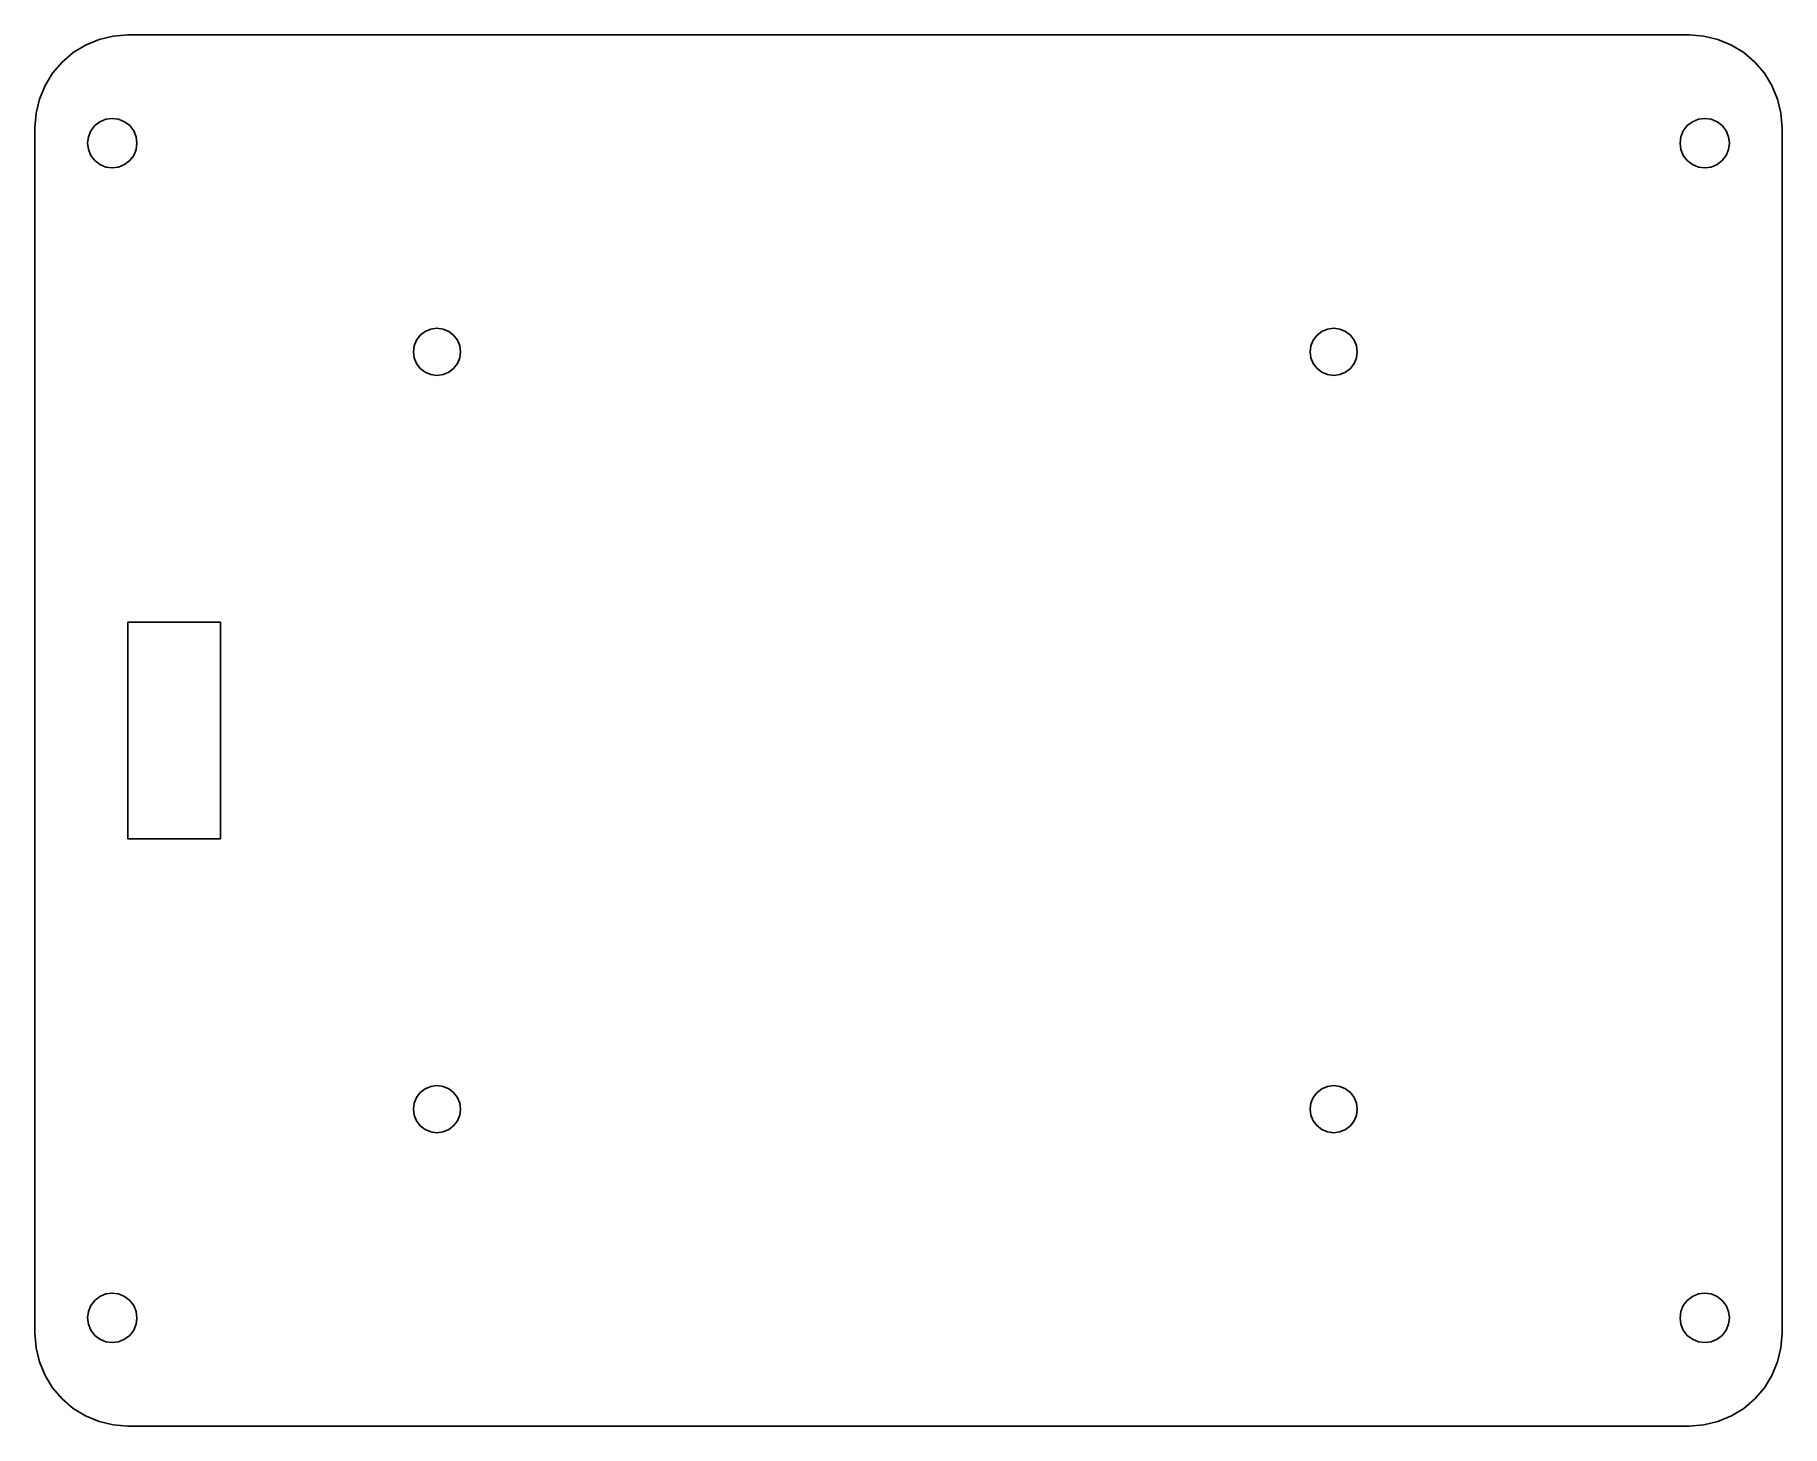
# Model space of a CAD drawing. Header units: metres. Extents: x -85 to 28, y -45 to 45.
import ezdxf

# ---------------------------------------------------------------- set-up
doc = ezdxf.new("R2010")
doc.units = ezdxf.units.M

msp = doc.modelspace()

# ---------------------------------------------------------------- linework, layer by layer
for p, q in [((-81.7239, 44.346), (-82.5267, 43.8541)), ((-80.8541, 44.7063), (-81.7239, 44.346)), ((-79.9386, 44.9261), (-80.8541, 44.7063)), ((-79, 45), (-79.9386, 44.9261)), ((22, 45), (-79, 45)), ((22.9386, 44.9261), (22, 45)), ((23.8541, 44.7063), (22.9386, 44.9261)), ((24.7239, 44.346), (23.8541, 44.7063)), ((25.5267, 43.8541), (24.7239, 44.346)), ((-83.2426, 43.2426), (-83.8541, 42.5267)), ((-82.5267, 43.8541), (-83.2426, 43.2426)), ((26.2426, 43.2426), (25.5267, 43.8541)), ((26.8541, 42.5267), (26.2426, 43.2426)), ((-83.8541, 42.5267), (-84.346, 41.7239)), ((27.346, 41.7239), (26.8541, 42.5267)), ((-84.7063, 40.8541), (-84.9261, 39.9386)), ((-84.346, 41.7239), (-84.7063, 40.8541)), ((27.7063, 40.8541), (27.346, 41.7239)), ((27.9261, 39.9386), (27.7063, 40.8541)), ((-84.9261, 39.9386), (-85, 39)), ((-80.4141, 39.5455), (-80, 39.6)), ((-80, 39.6), (-79.5859, 39.5455)), ((22.5859, 39.5455), (23, 39.6)), ((23, 39.6), (23.4141, 39.5455)), ((28, 39), (27.9261, 39.9386)), ((-85, 39), (-85, -39)), ((-81.5455, 38.4141), (-81.3856, 38.8)), ((-81.3856, 38.8), (-81.1314, 39.1314)), ((-81.1314, 39.1314), (-80.8, 39.3856)), ((-80.8, 39.3856), (-80.4141, 39.5455)), ((-79.5859, 39.5455), (-79.2, 39.3856)), ((-79.2, 39.3856), (-78.8686, 39.1314)), ((-78.8686, 39.1314), (-78.6143, 38.8)), ((-78.6143, 38.8), (-78.4545, 38.4141)), ((21.4545, 38.4141), (21.6143, 38.8)), ((21.6143, 38.8), (21.8686, 39.1314)), ((21.8686, 39.1314), (22.2, 39.3856)), ((22.2, 39.3856), (22.5859, 39.5455)), ((23.4141, 39.5455), (23.8, 39.3856)), ((23.8, 39.3856), (24.1314, 39.1314)), ((24.1314, 39.1314), (24.3856, 38.8)), ((24.3856, 38.8), (24.5455, 38.4141)), ((28, -39), (28, 39)), ((-81.6, 38), (-81.5455, 38.4141)), ((-81.5455, 37.5859), (-81.6, 38)), ((-81.3856, 37.2), (-81.5455, 37.5859)), ((-78.4545, 37.5859), (-78.6143, 37.2)), ((-78.4545, 38.4141), (-78.4, 38)), ((-78.4, 38), (-78.4545, 37.5859)), ((21.4, 38), (21.4545, 38.4141)), ((21.4545, 37.5859), (21.4, 38)), ((21.6143, 37.2), (21.4545, 37.5859)), ((24.5455, 37.5859), (24.3856, 37.2)), ((24.5455, 38.4141), (24.6, 38)), ((24.6, 38), (24.5455, 37.5859)), ((-81.1314, 36.8686), (-81.3856, 37.2)), ((-80.8, 36.6143), (-81.1314, 36.8686)), ((-80.4141, 36.4545), (-80.8, 36.6143)), ((-80, 36.4), (-80.4141, 36.4545)), ((-79.5859, 36.4545), (-80, 36.4)), ((-79.2, 36.6143), (-79.5859, 36.4545)), ((-78.8686, 36.8686), (-79.2, 36.6143)), ((-78.6143, 37.2), (-78.8686, 36.8686)), ((21.8686, 36.8686), (21.6143, 37.2)), ((22.2, 36.6143), (21.8686, 36.8686)), ((22.5859, 36.4545), (22.2, 36.6143)), ((23, 36.4), (22.5859, 36.4545)), ((23.4141, 36.4545), (23, 36.4)), ((23.8, 36.6143), (23.4141, 36.4545)), ((24.1314, 36.8686), (23.8, 36.6143)), ((24.3856, 37.2), (24.1314, 36.8686)), ((-59.3947, 25.973), (-59, 26.025)), ((-59, 26.025), (-58.6053, 25.973)), ((-1.39468, 25.973), (-1, 26.025)), ((-1, 26.025), (-0.605301, 25.973)), ((-60.525, 24.5), (-60.473, 24.8947)), ((-60.473, 24.8947), (-60.3207, 25.2625)), ((-60.3207, 25.2625), (-60.0783, 25.5783)), ((-60.0783, 25.5783), (-59.7625, 25.8207)), ((-59.7625, 25.8207), (-59.3947, 25.973)), ((-58.6053, 25.973), (-58.2375, 25.8207)), ((-58.2375, 25.8207), (-57.9217, 25.5783)), ((-57.9217, 25.5783), (-57.6793, 25.2625)), ((-57.6793, 25.2625), (-57.527, 24.8947)), ((-57.527, 24.8947), (-57.475, 24.5)), ((-2.52499, 24.5), (-2.47302, 24.8947)), ((-2.47302, 24.8947), (-2.32068, 25.2625)), ((-2.32068, 25.2625), (-2.07832, 25.5783)), ((-2.07832, 25.5783), (-1.7625, 25.8207)), ((-1.7625, 25.8207), (-1.39468, 25.973)), ((-0.605301, 25.973), (-0.237488, 25.8207)), ((-0.237488, 25.8207), (0.078323, 25.5783)), ((0.078323, 25.5783), (0.320679, 25.2625)), ((0.320679, 25.2625), (0.473022, 24.8947)), ((0.473022, 24.8947), (0.524994, 24.5)), ((-60.473, 24.1053), (-60.525, 24.5)), ((-60.3207, 23.7375), (-60.473, 24.1053)), ((-60.0783, 23.4217), (-60.3207, 23.7375)), ((-57.6793, 23.7375), (-57.9217, 23.4217)), ((-57.527, 24.1053), (-57.6793, 23.7375)), ((-57.475, 24.5), (-57.527, 24.1053)), ((-2.47302, 24.1053), (-2.52499, 24.5)), ((-2.32068, 23.7375), (-2.47302, 24.1053)), ((-2.07832, 23.4217), (-2.32068, 23.7375)), ((0.320679, 23.7375), (0.078323, 23.4217)), ((0.473022, 24.1053), (0.320679, 23.7375)), ((0.524994, 24.5), (0.473022, 24.1053)), ((-59.7625, 23.1793), (-60.0783, 23.4217)), ((-59.3947, 23.027), (-59.7625, 23.1793)), ((-59, 22.975), (-59.3947, 23.027)), ((-58.6053, 23.027), (-59, 22.975)), ((-58.2375, 23.1793), (-58.6053, 23.027)), ((-57.9217, 23.4217), (-58.2375, 23.1793)), ((-1.7625, 23.1793), (-2.07832, 23.4217)), ((-1.39468, 23.027), (-1.7625, 23.1793)), ((-1, 22.975), (-1.39468, 23.027)), ((-0.605301, 23.027), (-1, 22.975)), ((-0.237488, 23.1793), (-0.605301, 23.027)), ((0.078323, 23.4217), (-0.237488, 23.1793)), ((-79, -7), (-79, 7)), ((-79, 7), (-73, 7)), ((-73, 7), (-73, -7)), ((-73, -7), (-79, -7)), ((-60.3207, -23.7375), (-60.0783, -23.4217)), ((-60.0783, -23.4217), (-59.7625, -23.1793)), ((-59.7625, -23.1793), (-59.3947, -23.027)), ((-59.3947, -23.027), (-59, -22.975)), ((-59, -22.975), (-58.6053, -23.027)), ((-58.6053, -23.027), (-58.2375, -23.1793)), ((-58.2375, -23.1793), (-57.9217, -23.4217)), ((-57.9217, -23.4217), (-57.6793, -23.7375)), ((-2.32068, -23.7375), (-2.07832, -23.4217)), ((-2.07832, -23.4217), (-1.7625, -23.1793)), ((-1.7625, -23.1793), (-1.39468, -23.027)), ((-1.39468, -23.027), (-1, -22.975)), ((-1, -22.975), (-0.605301, -23.027)), ((-0.605301, -23.027), (-0.237488, -23.1793)), ((-0.237488, -23.1793), (0.078323, -23.4217)), ((0.078323, -23.4217), (0.320679, -23.7375)), ((-60.525, -24.5), (-60.473, -24.1053)), ((-60.473, -24.8947), (-60.525, -24.5)), ((-60.473, -24.1053), (-60.3207, -23.7375)), ((-57.6793, -23.7375), (-57.527, -24.1053)), ((-57.527, -24.1053), (-57.475, -24.5)), ((-57.475, -24.5), (-57.527, -24.8947)), ((-2.52499, -24.5), (-2.47302, -24.1053)), ((-2.47302, -24.8947), (-2.52499, -24.5)), ((-2.47302, -24.1053), (-2.32068, -23.7375)), ((0.320679, -23.7375), (0.473022, -24.1053)), ((0.473022, -24.1053), (0.524994, -24.5)), ((0.524994, -24.5), (0.473022, -24.8947)), ((-60.3207, -25.2625), (-60.473, -24.8947)), ((-60.0783, -25.5783), (-60.3207, -25.2625)), ((-59.7625, -25.8207), (-60.0783, -25.5783)), ((-59.3947, -25.973), (-59.7625, -25.8207)), ((-59, -26.025), (-59.3947, -25.973)), ((-58.6053, -25.973), (-59, -26.025)), ((-58.2375, -25.8207), (-58.6053, -25.973)), ((-57.9217, -25.5783), (-58.2375, -25.8207)), ((-57.6793, -25.2625), (-57.9217, -25.5783)), ((-57.527, -24.8947), (-57.6793, -25.2625)), ((-2.32068, -25.2625), (-2.47302, -24.8947)), ((-2.07832, -25.5783), (-2.32068, -25.2625)), ((-1.7625, -25.8207), (-2.07832, -25.5783)), ((-1.39468, -25.973), (-1.7625, -25.8207)), ((-1, -26.025), (-1.39468, -25.973)), ((-0.605301, -25.973), (-1, -26.025)), ((-0.237488, -25.8207), (-0.605301, -25.973)), ((0.078323, -25.5783), (-0.237488, -25.8207)), ((0.320679, -25.2625), (0.078323, -25.5783)), ((0.473022, -24.8947), (0.320679, -25.2625)), ((-81.5455, -37.5859), (-81.3856, -37.2)), ((-81.3856, -37.2), (-81.1314, -36.8686)), ((-81.1314, -36.8686), (-80.8, -36.6143)), ((-80.8, -36.6143), (-80.4141, -36.4545)), ((-80.4141, -36.4545), (-80, -36.4)), ((-80, -36.4), (-79.5859, -36.4545)), ((-79.5859, -36.4545), (-79.2, -36.6143)), ((-79.2, -36.6143), (-78.8686, -36.8686)), ((-78.8686, -36.8686), (-78.6143, -37.2)), ((-78.6143, -37.2), (-78.4545, -37.5859)), ((21.4545, -37.5859), (21.6143, -37.2)), ((21.6143, -37.2), (21.8686, -36.8686)), ((21.8686, -36.8686), (22.2, -36.6143)), ((22.2, -36.6143), (22.5859, -36.4545)), ((22.5859, -36.4545), (23, -36.4)), ((23, -36.4), (23.4141, -36.4545)), ((23.4141, -36.4545), (23.8, -36.6143)), ((23.8, -36.6143), (24.1314, -36.8686)), ((24.1314, -36.8686), (24.3856, -37.2)), ((24.3856, -37.2), (24.5455, -37.5859)), ((-81.6, -38), (-81.5455, -37.5859)), ((-81.5455, -38.4141), (-81.6, -38)), ((-81.3856, -38.8), (-81.5455, -38.4141)), ((-78.4545, -38.4141), (-78.6143, -38.8)), ((-78.4545, -37.5859), (-78.4, -38)), ((-78.4, -38), (-78.4545, -38.4141)), ((21.4, -38), (21.4545, -37.5859)), ((21.4545, -38.4141), (21.4, -38)), ((21.6143, -38.8), (21.4545, -38.4141)), ((24.5455, -38.4141), (24.3856, -38.8)), ((24.5455, -37.5859), (24.6, -38)), ((24.6, -38), (24.5455, -38.4141)), ((-85, -39), (-84.9261, -39.9386)), ((-81.1314, -39.1314), (-81.3856, -38.8)), ((-80.8, -39.3856), (-81.1314, -39.1314)), ((-80.4141, -39.5455), (-80.8, -39.3856)), ((-80, -39.6), (-80.4141, -39.5455)), ((-79.5859, -39.5455), (-80, -39.6)), ((-79.2, -39.3856), (-79.5859, -39.5455)), ((-78.8686, -39.1314), (-79.2, -39.3856)), ((-78.6143, -38.8), (-78.8686, -39.1314)), ((21.8686, -39.1314), (21.6143, -38.8)), ((22.2, -39.3856), (21.8686, -39.1314)), ((22.5859, -39.5455), (22.2, -39.3856)), ((23, -39.6), (22.5859, -39.5455)), ((23.4141, -39.5455), (23, -39.6)), ((23.8, -39.3856), (23.4141, -39.5455)), ((24.1314, -39.1314), (23.8, -39.3856)), ((24.3856, -38.8), (24.1314, -39.1314)), ((27.9261, -39.9386), (28, -39)), ((-84.9261, -39.9386), (-84.7063, -40.8541)), ((27.7063, -40.8541), (27.9261, -39.9386)), ((-84.7063, -40.8541), (-84.346, -41.7239)), ((-84.346, -41.7239), (-83.8541, -42.5267)), ((26.8541, -42.5267), (27.346, -41.7239)), ((27.346, -41.7239), (27.7063, -40.8541)), ((-83.8541, -42.5267), (-83.2426, -43.2426)), ((26.2426, -43.2426), (26.8541, -42.5267)), ((-83.2426, -43.2426), (-82.5267, -43.8541)), ((-82.5267, -43.8541), (-81.7239, -44.346)), ((24.7239, -44.346), (25.5267, -43.8541)), ((25.5267, -43.8541), (26.2426, -43.2426)), ((-81.7239, -44.346), (-80.8541, -44.7063)), ((-80.8541, -44.7063), (-79.9386, -44.9261)), ((-79.9386, -44.9261), (-79, -45)), ((-79, -45), (22, -45)), ((22, -45), (22.9386, -44.9261)), ((22.9386, -44.9261), (23.8541, -44.7063)), ((23.8541, -44.7063), (24.7239, -44.346))]:
    msp.add_line(p, q)

doc.saveas('drawing.dxf')
